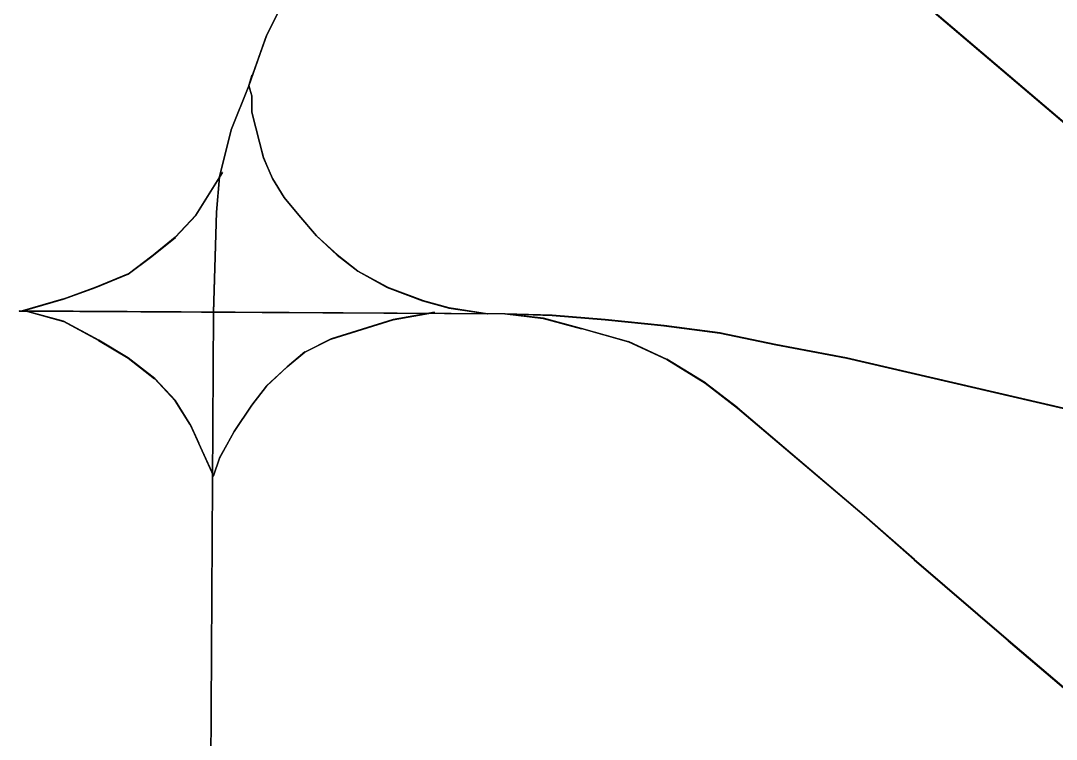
# Model space of a CAD drawing. Extents: x -291248544 to -291003570, y 98625193 to 98746984.
# Drawn here: x -291070004 to -291061953, y 98723660 to 98729246 of the extents above; entities that cross this region are included whole.
import ezdxf

# ---------------------------------------------------------------- set-up
doc = ezdxf.new("R2010")
doc.units = 0

msp = doc.modelspace()

# ---------------------------------------------------------------- linework, layer by layer
at = {"layer": 'mg_to_dxf', "color": 2}
for points in [[(-291064315.41, 98730514.2), (-291064316.83, 98730514.09), (-291060264.85, 98727068.77), (-291060264.97, 98727070.18)], [(-291060264.97, 98727070.18), (-291060263.56, 98727070.29), (-291064315.53, 98730515.61), (-291064315.41, 98730514.2)], [(-291067978.13, 98729358.23), (-291067978.55, 98729359.61), (-291068093.49, 98729129.73), (-291068092.12, 98729130.24)], [(-291068092.12, 98729130.24), (-291068091.65, 98729128.95), (-291067976.81, 98729358.63), (-291067978.13, 98729358.23)], [(-291068092.51, 98729129.32), (-291068093.1, 98729130.66), (-291068230.78, 98728740.57), (-291068229.51, 98728741.16)], [(-291068229.51, 98728741.16), (-291068228.91, 98728739.87), (-291068091.26, 98729129.87), (-291068092.51, 98729129.32)], [(-291068092.12, 98729130.24), (-291068093.49, 98729129.73), (-291068091.65, 98729128.95), (-291068092.12, 98729130.24)], [(-291068092.51, 98729129.32), (-291068091.26, 98729129.87), (-291068093.1, 98729130.66), (-291068092.51, 98729129.32)], [(-291068206.92, 98728820.32), (-291068207.61, 98728821.56), (-291068230.86, 98728740.19), (-291068229.53, 98728741.19)], [(-291068229.53, 98728741.19), (-291068228.78, 98728740.19), (-291068205.69, 98728821.01), (-291068206.92, 98728820.32)], [(-291068206.92, 98728820.32), (-291068205.69, 98728821.01), (-291068207.61, 98728821.56), (-291068206.92, 98728820.32)], [(-291068229.86, 98728740.23), (-291068230.43, 98728741.51), (-291068368.14, 98728397.21), (-291068366.82, 98728397.83)], [(-291068366.82, 98728397.83), (-291068366.24, 98728396.6), (-291068228.55, 98728740.8), (-291068229.86, 98728740.23)], [(-291068229.53, 98728741.19), (-291068230.86, 98728740.19), (-291068228.78, 98728740.19), (-291068229.53, 98728741.19)], [(-291068229.53, 98728740.19), (-291068230.86, 98728741.19), (-291068207.65, 98728659.96), (-291068206.93, 98728661.07)], [(-291068229.53, 98728740.19), (-291068228.78, 98728741.19), (-291068230.86, 98728741.19), (-291068229.53, 98728740.19)], [(-291068229.51, 98728741.16), (-291068230.78, 98728740.57), (-291068228.91, 98728739.87), (-291068229.51, 98728741.16)], [(-291068229.86, 98728740.23), (-291068228.55, 98728740.8), (-291068230.43, 98728741.51), (-291068229.86, 98728740.23)], [(-291068206.93, 98728661.07), (-291068205.65, 98728660.24), (-291068228.78, 98728741.19), (-291068229.53, 98728740.19)], [(-291068206.79, 98728660.08), (-291068205.79, 98728661.23), (-291068207.79, 98728660.95), (-291068206.79, 98728660.08)], [(-291068206.79, 98728660.08), (-291068207.79, 98728660.95), (-291068207.79, 98728534.07), (-291068206.79, 98728535.2)], [(-291068206.93, 98728661.07), (-291068207.65, 98728659.96), (-291068205.65, 98728660.24), (-291068206.93, 98728661.07)], [(-291068206.79, 98728535.2), (-291068205.79, 98728534.32), (-291068205.79, 98728661.23), (-291068206.79, 98728660.08)], [(-291068206.66, 98728534.21), (-291068205.91, 98728535.31), (-291068207.91, 98728535.06), (-291068206.66, 98728534.21)], [(-291068206.66, 98728534.21), (-291068207.91, 98728535.06), (-291068116.06, 98728179.12), (-291068115.36, 98728180.42)], [(-291068206.79, 98728535.2), (-291068207.79, 98728534.07), (-291068205.79, 98728534.32), (-291068206.79, 98728535.2)], [(-291068115.36, 98728180.42), (-291068114.16, 98728179.77), (-291068205.91, 98728535.31), (-291068206.66, 98728534.21)], [(-291068367.13, 98728396.88), (-291068367.84, 98728398.16), (-291068459.67, 98728030.84), (-291068458.44, 98728031.65)], [(-291068458.44, 98728031.65), (-291068457.69, 98728030.51), (-291068365.93, 98728397.55), (-291068367.13, 98728396.88)], [(-291068366.82, 98728397.83), (-291068368.14, 98728397.21), (-291068366.24, 98728396.6), (-291068366.82, 98728397.83)], [(-291068367.13, 98728396.88), (-291068365.93, 98728397.55), (-291068367.84, 98728398.16), (-291068367.13, 98728396.88)], [(-291068115.04, 98728179.47), (-291068114.48, 98728180.72), (-291068116.38, 98728180.07), (-291068115.04, 98728179.47)], [(-291068115.04, 98728179.47), (-291068116.38, 98728180.07), (-291068047.26, 98728018.79), (-291068046.77, 98728020.18)], [(-291068115.36, 98728180.42), (-291068116.06, 98728179.12), (-291068114.16, 98728179.77), (-291068115.36, 98728180.42)], [(-291068046.77, 98728020.18), (-291068045.48, 98728019.72), (-291068114.48, 98728180.72), (-291068115.04, 98728179.47)], [(-291068435.93, 98728065.07), (-291068436.25, 98728066.44), (-291068642.73, 98727733.8), (-291068641.4, 98727734.04)], [(-291068641.4, 98727734.04), (-291068641.13, 98727732.57), (-291068434.56, 98728065.39), (-291068435.93, 98728065.07)], [(-291068458.6, 98728030.66), (-291068459.51, 98728031.82), (-291068482.49, 98727756.06), (-291068481.4, 98727757)], [(-291068481.4, 98727757), (-291068480.49, 98727755.95), (-291068457.53, 98728031.49), (-291068458.6, 98728030.66)], [(-291068458.44, 98728031.65), (-291068459.67, 98728030.84), (-291068457.69, 98728030.51), (-291068458.44, 98728031.65)], [(-291068458.6, 98728030.66), (-291068457.53, 98728031.49), (-291068459.51, 98728031.82), (-291068458.6, 98728030.66)], [(-291068435.93, 98728065.07), (-291068434.56, 98728065.39), (-291068436.25, 98728066.44), (-291068435.93, 98728065.07)], [(-291068046.31, 98728019.29), (-291068045.94, 98728020.6), (-291068047.72, 98728019.68), (-291068046.31, 98728019.29)], [(-291068046.31, 98728019.29), (-291068047.72, 98728019.68), (-291067955.57, 98727869.93), (-291067955.28, 98727871.37)], [(-291068046.77, 98728020.18), (-291068047.26, 98728018.79), (-291068045.48, 98728019.72), (-291068046.77, 98728020.18)], [(-291067955.28, 98727871.37), (-291067953.94, 98727871.1), (-291068045.94, 98728020.6), (-291068046.31, 98728019.29)], [(-291067954.7, 98727870.56), (-291067954.52, 98727871.91), (-291067956.15, 98727870.74), (-291067954.7, 98727870.56)], [(-291067954.7, 98727870.56), (-291067956.15, 98727870.74), (-291067841.02, 98727732.58), (-291067840.9, 98727734)], [(-291067955.28, 98727871.37), (-291067955.57, 98727869.93), (-291067953.94, 98727871.1), (-291067955.28, 98727871.37)], [(-291067840.9, 98727734), (-291067839.49, 98727733.87), (-291067954.52, 98727871.91), (-291067954.7, 98727870.56)], [(-291068642.01, 98727733.24), (-291068642.12, 98727734.59), (-291068802.91, 98727562.32), (-291068801.54, 98727562.32)], [(-291068801.54, 98727562.32), (-291068801.54, 98727560.85), (-291068640.52, 98727733.37), (-291068642.01, 98727733.24)], [(-291068641.4, 98727734.04), (-291068642.73, 98727733.8), (-291068641.13, 98727732.57), (-291068641.4, 98727734.04)], [(-291068642.01, 98727733.24), (-291068640.52, 98727733.37), (-291068642.12, 98727734.59), (-291068642.01, 98727733.24)], [(-291068481.46, 98727756), (-291068482.43, 98727757.06), (-291068505.35, 98726977.82), (-291068504.32, 98726978.8)], [(-291068504.32, 98726978.8), (-291068503.35, 98726977.78), (-291068480.43, 98727756.94), (-291068481.46, 98727756)], [(-291068481.4, 98727757), (-291068482.49, 98727756.06), (-291068480.49, 98727755.95), (-291068481.4, 98727757)], [(-291068481.46, 98727756), (-291068480.43, 98727756.94), (-291068482.43, 98727757.06), (-291068481.46, 98727756)], [(-291067840.25, 98727733.23), (-291067840.14, 98727734.64), (-291067841.67, 98727733.35), (-291067840.25, 98727733.23)], [(-291067840.25, 98727733.23), (-291067841.67, 98727733.35), (-291067703.64, 98727572.32), (-291067703.57, 98727573.78)], [(-291067840.9, 98727734), (-291067841.02, 98727732.58), (-291067839.49, 98727733.87), (-291067840.9, 98727734)], [(-291067703.57, 98727573.78), (-291067702.2, 98727573.71), (-291067840.14, 98727734.64), (-291067840.25, 98727733.23)], [(-291068802.27, 98727561.63), (-291068802.17, 98727563), (-291068985.99, 98727413.65), (-291068984.6, 98727413.49)], [(-291068984.6, 98727413.49), (-291068984.76, 98727412.07), (-291068800.81, 98727561.53), (-291068802.27, 98727561.63)], [(-291068801.54, 98727562.32), (-291068802.91, 98727562.32), (-291068801.54, 98727560.85), (-291068801.54, 98727562.32)], [(-291068802.27, 98727561.63), (-291068800.81, 98727561.53), (-291068802.17, 98727563), (-291068802.27, 98727561.63)], [(-291067702.88, 98727573.05), (-291067702.89, 98727574.43), (-291067704.34, 98727573.04), (-291067702.88, 98727573.05)], [(-291067702.88, 98727573.05), (-291067704.34, 98727573.04), (-291067543.31, 98727423.52), (-291067543.4, 98727424.96)], [(-291067703.57, 98727573.78), (-291067703.64, 98727572.32), (-291067702.2, 98727573.71), (-291067703.57, 98727573.78)], [(-291067543.4, 98727424.96), (-291067542.01, 98727425.04), (-291067702.89, 98727574.43), (-291067702.88, 98727573.05)], [(-291068985.39, 98727412.88), (-291068985.2, 98727414.27), (-291069168.99, 98727276.42), (-291069167.69, 98727276.15)], [(-291069167.69, 98727276.15), (-291069168, 98727274.67), (-291068983.97, 98727412.69), (-291068985.39, 98727412.88)], [(-291068984.6, 98727413.49), (-291068985.99, 98727413.65), (-291068984.76, 98727412.07), (-291068984.6, 98727413.49)], [(-291068985.39, 98727412.88), (-291068983.97, 98727412.69), (-291068985.2, 98727414.27), (-291068985.39, 98727412.88)], [(-291067542.64, 98727424.31), (-291067542.77, 98727425.69), (-291067544.07, 98727424.17), (-291067542.64, 98727424.31)], [(-291067542.64, 98727424.31), (-291067544.07, 98727424.17), (-291067382.97, 98727297.59), (-291067383.21, 98727299.05)], [(-291067543.4, 98727424.96), (-291067543.31, 98727423.52), (-291067542.01, 98727425.04), (-291067543.4, 98727424.96)], [(-291067383.21, 98727299.05), (-291067381.86, 98727299.26), (-291067542.77, 98727425.69), (-291067542.64, 98727424.31)], [(-291067382.37, 98727298.49), (-291067382.7, 98727299.82), (-291067383.81, 98727298.14), (-291067382.37, 98727298.49)], [(-291067382.37, 98727298.49), (-291067383.81, 98727298.14), (-291067153.91, 98727171.7), (-291067154.37, 98727173.09)], [(-291067383.21, 98727299.05), (-291067382.97, 98727297.59), (-291067381.86, 98727299.26), (-291067383.21, 98727299.05)], [(-291067154.37, 98727173.09), (-291067153.07, 98727173.52), (-291067382.7, 98727299.82), (-291067382.37, 98727298.49)], [(-291069168.56, 98727275.66), (-291069168.12, 98727276.92), (-291069420.68, 98727173.6), (-291069419.4, 98727173.04)], [(-291069419.4, 98727173.04), (-291069419.96, 98727171.73), (-291069167.13, 98727275.16), (-291069168.56, 98727275.66)], [(-291069167.69, 98727276.15), (-291069168.99, 98727276.42), (-291069168, 98727274.67), (-291069167.69, 98727276.15)], [(-291069168.56, 98727275.66), (-291069167.13, 98727275.16), (-291069168.12, 98727276.92), (-291069168.56, 98727275.66)], [(-291069420.33, 98727172.68), (-291069419.75, 98727173.96), (-291069672.41, 98727082.08), (-291069671.16, 98727081.47)], [(-291069671.16, 98727081.47), (-291069671.79, 98727080.18), (-291069419.03, 98727172.09), (-291069420.33, 98727172.68)], [(-291069419.4, 98727173.04), (-291069420.68, 98727173.6), (-291069419.96, 98727171.73), (-291069419.4, 98727173.04)], [(-291069420.33, 98727172.68), (-291069419.03, 98727172.09), (-291069419.75, 98727173.96), (-291069420.33, 98727172.68)], [(-291067153.46, 98727172.68), (-291067153.98, 98727173.94), (-291067154.82, 98727172.12), (-291067153.46, 98727172.68)], [(-291067153.46, 98727172.68), (-291067154.82, 98727172.12), (-291066879.11, 98727068.73), (-291066879.74, 98727070.03)], [(-291067154.37, 98727173.09), (-291067153.91, 98727171.7), (-291067153.07, 98727173.52), (-291067154.37, 98727173.09)], [(-291066879.74, 98727070.03), (-291066878.49, 98727070.63), (-291067153.98, 98727173.94), (-291067153.46, 98727172.68)], [(-291069672.11, 98727081.16), (-291069671.46, 98727082.39), (-291069992.82, 98726990.57), (-291069991.58, 98726989.88)], [(-291069991.58, 98726989.88), (-291069992.27, 98726988.65), (-291069670.84, 98727080.48), (-291069672.11, 98727081.16)], [(-291069671.16, 98727081.47), (-291069672.41, 98727082.08), (-291069671.79, 98727080.18), (-291069671.16, 98727081.47)], [(-291069672.11, 98727081.16), (-291069670.84, 98727080.48), (-291069671.46, 98727082.39), (-291069672.11, 98727081.16)], [(-291066878.79, 98727069.72), (-291066879.44, 98727070.94), (-291066880.06, 98727069.04), (-291066878.79, 98727069.72)], [(-291066878.79, 98727069.72), (-291066880.06, 98727069.04), (-291066673.01, 98727011.52), (-291066673.76, 98727012.77)], [(-291066879.74, 98727070.03), (-291066879.11, 98727068.73), (-291066878.49, 98727070.63), (-291066879.74, 98727070.03)], [(-291066673.76, 98727012.77), (-291066672.59, 98727013.48), (-291066879.44, 98727070.94), (-291066878.79, 98727069.72)], [(-291070014.45, 98726989.74), (-291070015.46, 98726988.75), (-291066237.92, 98726965.85), (-291066238.9, 98726966.86)], [(-291066238.9, 98726966.86), (-291066237.88, 98726967.85), (-291070015.45, 98726990.75), (-291070014.45, 98726989.74)], [(-291069991.58, 98726989.88), (-291069992.82, 98726990.57), (-291069992.27, 98726988.65), (-291069991.58, 98726989.88)], [(-291069968.69, 98726989.62), (-291069969.4, 98726990.84), (-291069969.92, 98726988.91), (-291069968.69, 98726989.62)], [(-291069968.69, 98726989.62), (-291069969.92, 98726988.91), (-291069671.52, 98726908.57), (-291069672.12, 98726909.77)], [(-291069672.12, 98726909.77), (-291069670.77, 98726910.44), (-291069969.4, 98726990.84), (-291069968.69, 98726989.62)], [(-291068504.34, 98726977.8), (-291068505.33, 98726978.82), (-291068574, 98715522.27), (-291068573, 98715523.27)], [(-291068573, 98715523.27), (-291068572, 98715522.26), (-291068503.33, 98726978.78), (-291068504.34, 98726977.8)], [(-291068504.32, 98726978.8), (-291068505.35, 98726977.82), (-291068503.35, 98726977.78), (-291068504.32, 98726978.8)], [(-291068504.34, 98726977.8), (-291068503.33, 98726978.78), (-291068505.33, 98726978.82), (-291068504.34, 98726977.8)], [(-291066788.21, 98726978.21), (-291066787.4, 98726979.37), (-291067108.88, 98726921.97), (-291067107.66, 98726921.17)], [(-291067107.66, 98726921.17), (-291067108.41, 98726920.02), (-291066787.05, 98726977.41), (-291066788.21, 98726978.21)], [(-291066788.21, 98726978.21), (-291066787.05, 98726977.41), (-291066787.4, 98726979.37), (-291066788.21, 98726978.21)], [(-291066672.78, 98727012.56), (-291066673.56, 98727013.69), (-291066673.98, 98727011.73), (-291066672.78, 98727012.56)], [(-291066672.78, 98727012.56), (-291066673.98, 98727011.73), (-291066375.39, 98726965.79), (-291066376.23, 98726966.93)], [(-291066673.76, 98727012.77), (-291066673.01, 98727011.52), (-291066672.59, 98727013.48), (-291066673.76, 98727012.77)], [(-291066376.23, 98726966.93), (-291066375.09, 98726967.77), (-291066673.56, 98727013.69), (-291066672.78, 98727012.56)], [(-291066376.23, 98726966.93), (-291066375.39, 98726965.79), (-291066375.09, 98726967.77), (-291066376.23, 98726966.93)], [(-291066237.91, 98726966.8), (-291066238.79, 98726967.91), (-291066239.01, 98726965.92), (-291066237.91, 98726966.8)], [(-291066237.91, 98726966.8), (-291066239.01, 98726965.92), (-291065940.55, 98726931.48), (-291065941.36, 98726932.58)], [(-291066237.9, 98726966.84), (-291066238.88, 98726967.87), (-291066238.92, 98726965.87), (-291066237.9, 98726966.84)], [(-291066237.9, 98726966.84), (-291066238.92, 98726965.87), (-291065871.75, 98726954.4), (-291065872.69, 98726955.43)], [(-291066238.9, 98726966.86), (-291066237.92, 98726965.85), (-291066237.88, 98726967.85), (-291066238.9, 98726966.86)], [(-291065872.69, 98726955.43), (-291065871.64, 98726956.4), (-291066238.88, 98726967.87), (-291066237.9, 98726966.84)], [(-291065941.36, 98726932.58), (-291065940.17, 98726933.45), (-291066238.79, 98726967.91), (-291066237.91, 98726966.8)], [(-291069671.19, 98726909.4), (-291069671.7, 98726910.81), (-291069672.45, 98726908.94), (-291069671.19, 98726909.4)], [(-291069671.19, 98726909.4), (-291069672.45, 98726908.94), (-291069397.03, 98726759.76), (-291069397.41, 98726761.1)], [(-291069672.12, 98726909.77), (-291069671.52, 98726908.57), (-291069670.77, 98726910.44), (-291069672.12, 98726909.77)], [(-291069397.41, 98726761.1), (-291069396.04, 98726761.49), (-291069671.7, 98726910.81), (-291069671.19, 98726909.4)], [(-291067108.63, 98726920.93), (-291067107.91, 98726922.2), (-291067589.66, 98726773.09), (-291067588.33, 98726772.46)], [(-291067588.33, 98726772.46), (-291067588.91, 98726771.23), (-291067107.44, 98726920.26), (-291067108.63, 98726920.93)], [(-291067107.66, 98726921.17), (-291067108.88, 98726921.97), (-291067108.41, 98726920.02), (-291067107.66, 98726921.17)], [(-291067108.63, 98726920.93), (-291067107.44, 98726920.26), (-291067107.91, 98726922.2), (-291067108.63, 98726920.93)], [(-291065940.37, 98726932.4), (-291065941.15, 98726933.64), (-291065941.53, 98726931.67), (-291065940.37, 98726932.4)], [(-291065940.37, 98726932.4), (-291065941.53, 98726931.67), (-291065643.09, 98726851.32), (-291065643.79, 98726852.55)], [(-291065941.36, 98726932.58), (-291065940.55, 98726931.48), (-291065940.17, 98726933.45), (-291065941.36, 98726932.58)], [(-291065643.79, 98726852.55), (-291065642.56, 98726853.25), (-291065941.15, 98726933.64), (-291065940.37, 98726932.4)], [(-291065871.69, 98726955.37), (-291065872.63, 98726956.45), (-291065872.75, 98726954.46), (-291065871.69, 98726955.37)], [(-291065871.69, 98726955.37), (-291065872.75, 98726954.46), (-291065459.8, 98726920.04), (-291065460.7, 98726921.12)], [(-291065872.69, 98726955.43), (-291065871.75, 98726954.4), (-291065871.64, 98726956.4), (-291065872.69, 98726955.43)], [(-291065460.7, 98726921.12), (-291065459.62, 98726922.04), (-291065872.63, 98726956.45), (-291065871.69, 98726955.37)], [(-291065459.71, 98726921.03), (-291065460.61, 98726922.13), (-291065460.79, 98726920.14), (-291065459.71, 98726921.03)], [(-291065459.71, 98726921.03), (-291065460.79, 98726920.14), (-291065002.06, 98726874.26), (-291065002.94, 98726875.35)], [(-291065460.7, 98726921.12), (-291065459.8, 98726920.04), (-291065459.62, 98726922.04), (-291065460.7, 98726921.12)], [(-291065002.94, 98726875.35), (-291065001.83, 98726876.25), (-291065460.61, 98726922.13), (-291065459.71, 98726921.03)], [(-291065642.83, 98726852.28), (-291065643.53, 98726853.52), (-291065644.06, 98726851.59), (-291065642.83, 98726852.28)], [(-291065642.83, 98726852.28), (-291065644.06, 98726851.59), (-291065276.96, 98726748.34), (-291065277.58, 98726749.56)], [(-291065643.79, 98726852.55), (-291065643.09, 98726851.32), (-291065642.56, 98726853.25), (-291065643.79, 98726852.55)], [(-291065277.58, 98726749.56), (-291065276.27, 98726750.23), (-291065643.53, 98726853.52), (-291065642.83, 98726852.28)], [(-291065001.95, 98726875.24), (-291065002.82, 98726876.36), (-291065003.05, 98726874.38), (-291065001.95, 98726875.24)], [(-291065001.95, 98726875.24), (-291065003.05, 98726874.38), (-291064567.24, 98726817.03), (-291064568.06, 98726818.15)], [(-291065002.94, 98726875.35), (-291065002.06, 98726874.26), (-291065001.83, 98726876.25), (-291065002.94, 98726875.35)], [(-291064568.06, 98726818.15), (-291064566.9, 98726819.01), (-291065002.82, 98726876.36), (-291065001.95, 98726875.24)], [(-291064567.08, 98726817.98), (-291064567.89, 98726819.17), (-291064568.22, 98726817.2), (-291064567.08, 98726817.98)], [(-291064567.08, 98726817.98), (-291064568.22, 98726817.2), (-291064132.4, 98726725.45), (-291064133.18, 98726726.63)], [(-291064568.06, 98726818.15), (-291064567.24, 98726817.03), (-291064566.9, 98726819.01), (-291064568.06, 98726818.15)], [(-291064133.18, 98726726.63), (-291064132.01, 98726727.41), (-291064567.89, 98726819.17), (-291064567.08, 98726817.98)], [(-291069396.54, 98726760.61), (-291069396.91, 98726761.99), (-291069397.9, 98726760.25), (-291069396.54, 98726760.61)], [(-291069396.54, 98726760.61), (-291069397.9, 98726760.25), (-291069168.23, 98726622.45), (-291069168.52, 98726623.79)], [(-291069397.41, 98726761.1), (-291069397.03, 98726759.76), (-291069396.04, 98726761.49), (-291069397.41, 98726761.1)], [(-291069168.52, 98726623.79), (-291069167.1, 98726624.1), (-291069396.91, 98726761.99), (-291069396.54, 98726760.61)], [(-291067589.25, 98726772.08), (-291067588.73, 98726773.46), (-291067795.8, 98726669.93), (-291067794.35, 98726669.54)], [(-291067794.35, 98726669.54), (-291067794.7, 98726668.24), (-291067587.98, 98726771.6), (-291067589.25, 98726772.08)], [(-291067588.33, 98726772.46), (-291067589.66, 98726773.09), (-291067588.91, 98726771.23), (-291067588.33, 98726772.46)], [(-291067589.25, 98726772.08), (-291067587.98, 98726771.6), (-291067588.73, 98726773.46), (-291067589.25, 98726772.08)], [(-291065276.64, 98726749.21), (-291065277.21, 98726750.57), (-291065277.9, 98726748.69), (-291065276.64, 98726749.21)], [(-291065276.64, 98726749.21), (-291065277.9, 98726748.69), (-291064979.57, 98726611), (-291064980.01, 98726612.3)], [(-291065277.58, 98726749.56), (-291065276.96, 98726748.34), (-291065276.27, 98726750.23), (-291065277.58, 98726749.56)], [(-291064980.01, 98726612.3), (-291064978.63, 98726612.76), (-291065277.21, 98726750.57), (-291065276.64, 98726749.21)], [(-291064132.2, 98726726.44), (-291064132.99, 98726727.6), (-291064133.38, 98726725.64), (-291064132.2, 98726726.44)], [(-291064132.2, 98726726.44), (-291064133.38, 98726725.64), (-291063583.09, 98726622.46), (-291063583.87, 98726623.63)], [(-291064133.18, 98726726.63), (-291064132.4, 98726725.45), (-291064132.01, 98726727.41), (-291064133.18, 98726726.63)], [(-291063583.87, 98726623.63), (-291063582.68, 98726624.42), (-291064132.99, 98726727.6), (-291064132.2, 98726726.44)], [(-291067795.19, 98726668.99), (-291067794.96, 98726670.48), (-291067933.17, 98726555.3), (-291067931.74, 98726555.19)], [(-291067931.74, 98726555.19), (-291067931.85, 98726553.8), (-291067793.86, 98726668.79), (-291067795.19, 98726668.99)], [(-291067794.35, 98726669.54), (-291067795.8, 98726669.93), (-291067794.7, 98726668.24), (-291067794.35, 98726669.54)], [(-291067795.19, 98726668.99), (-291067793.86, 98726668.79), (-291067794.96, 98726670.48), (-291067795.19, 98726668.99)], [(-291069167.7, 98726623.23), (-291069167.92, 98726624.67), (-291069169.05, 98726623.02), (-291069167.7, 98726623.23)], [(-291069167.7, 98726623.23), (-291069169.05, 98726623.02), (-291068962.38, 98726462.27), (-291068962.49, 98726463.63)], [(-291069168.52, 98726623.79), (-291069168.23, 98726622.45), (-291069167.1, 98726624.1), (-291069168.52, 98726623.79)], [(-291068962.49, 98726463.63), (-291068961.02, 98726463.75), (-291069167.92, 98726624.67), (-291069167.7, 98726623.23)], [(-291064979.13, 98726611.83), (-291064979.51, 98726613.24), (-291064980.45, 98726611.47), (-291064979.13, 98726611.83)], [(-291064979.13, 98726611.83), (-291064980.45, 98726611.47), (-291064682.15, 98726427.9), (-291064682.43, 98726429.25)], [(-291064980.01, 98726612.3), (-291064979.57, 98726611), (-291064978.63, 98726612.76), (-291064980.01, 98726612.3)], [(-291064682.43, 98726429.25), (-291064681.01, 98726429.55), (-291064979.51, 98726613.24), (-291064979.13, 98726611.83)], [(-291063582.89, 98726623.42), (-291063583.66, 98726624.63), (-291063584.07, 98726622.67), (-291063582.89, 98726623.42)], [(-291063582.89, 98726623.42), (-291063584.07, 98726622.67), (-291050948.86, 98723692.77), (-291050949.58, 98723693.96)], [(-291063583.87, 98726623.63), (-291063583.09, 98726622.46), (-291063582.68, 98726624.42), (-291063583.87, 98726623.63)], [(-291050949.58, 98723693.96), (-291050948.36, 98723694.7), (-291063583.66, 98726624.63), (-291063582.89, 98726623.42)], [(-291067932.5, 98726554.53), (-291067932.42, 98726555.96), (-291068093.46, 98726406.43), (-291068091.98, 98726406.44)], [(-291068091.98, 98726406.44), (-291068091.97, 98726405.08), (-291067931.1, 98726554.46), (-291067932.5, 98726554.53)], [(-291067931.74, 98726555.19), (-291067933.17, 98726555.3), (-291067931.85, 98726553.8), (-291067931.74, 98726555.19)], [(-291067932.5, 98726554.53), (-291067931.1, 98726554.46), (-291067932.42, 98726555.96), (-291067932.5, 98726554.53)], [(-291068961.75, 98726462.95), (-291068961.76, 98726464.43), (-291068963.12, 98726462.94), (-291068961.75, 98726462.95)], [(-291068961.75, 98726462.95), (-291068963.12, 98726462.94), (-291068802.33, 98726290.68), (-291068802.22, 98726292.02)], [(-291068962.49, 98726463.63), (-291068962.38, 98726462.27), (-291068961.02, 98726463.75), (-291068962.49, 98726463.63)], [(-291068802.22, 98726292.02), (-291068800.74, 98726291.9), (-291068961.76, 98726464.43), (-291068961.75, 98726462.95)], [(-291068092.65, 98726405.7), (-291068092.78, 98726407.17), (-291068207.91, 98726257.51), (-291068206.48, 98726257.72)], [(-291068206.48, 98726257.72), (-291068206.28, 98726256.34), (-291068091.3, 98726405.82), (-291068092.65, 98726405.7)], [(-291068091.98, 98726406.44), (-291068093.46, 98726406.43), (-291068091.97, 98726405.08), (-291068091.98, 98726406.44)], [(-291068092.65, 98726405.7), (-291068091.3, 98726405.82), (-291068092.78, 98726407.17), (-291068092.65, 98726405.7)], [(-291064681.61, 98726428.68), (-291064681.83, 98726430.12), (-291064682.97, 98726428.47), (-291064681.61, 98726428.68)], [(-291064681.61, 98726428.68), (-291064682.97, 98726428.47), (-291064430.47, 98726233.35), (-291064430.63, 98726234.74)], [(-291064682.43, 98726429.25), (-291064682.15, 98726427.9), (-291064681.01, 98726429.55), (-291064682.43, 98726429.25)], [(-291064430.63, 98726234.74), (-291064429.21, 98726234.91), (-291064681.83, 98726430.12), (-291064681.61, 98726428.68)], [(-291068801.61, 98726291.23), (-291068801.35, 98726292.69), (-291068802.94, 98726291.47), (-291068801.61, 98726291.23)], [(-291068801.61, 98726291.23), (-291068802.94, 98726291.47), (-291068688.05, 98726107.65), (-291068687.7, 98726108.98)], [(-291068802.22, 98726292.02), (-291068802.33, 98726290.68), (-291068800.74, 98726291.9), (-291068802.22, 98726292.02)], [(-291068687.7, 98726108.98), (-291068686.29, 98726108.6), (-291068801.35, 98726292.69), (-291068801.61, 98726291.23)], [(-291068207.06, 98726256.91), (-291068207.32, 98726258.32), (-291068345.25, 98726051.44), (-291068343.84, 98726051.75)], [(-291068343.84, 98726051.75), (-291068343.54, 98726050.39), (-291068205.7, 98726257.16), (-291068207.06, 98726256.91)], [(-291068206.48, 98726257.72), (-291068207.91, 98726257.51), (-291068206.28, 98726256.34), (-291068206.48, 98726257.72)], [(-291068207.06, 98726256.91), (-291068205.7, 98726257.16), (-291068207.32, 98726258.32), (-291068207.06, 98726256.91)], [(-291064429.86, 98726234.11), (-291064429.99, 98726235.54), (-291064431.25, 98726233.98), (-291064429.86, 98726234.11)], [(-291064429.86, 98726234.11), (-291064431.25, 98726233.98), (-291063446.32, 98725397.94), (-291063446.43, 98725399.34)], [(-291064430.63, 98726234.74), (-291064430.47, 98726233.35), (-291064429.21, 98726234.91), (-291064430.63, 98726234.74)], [(-291063446.43, 98725399.34), (-291063445.01, 98725399.45), (-291064429.99, 98726235.54), (-291064429.86, 98726234.11)], [(-291068687.23, 98726108.1), (-291068686.77, 98726109.48), (-291068688.53, 98726108.53), (-291068687.23, 98726108.1)], [(-291068687.23, 98726108.1), (-291068688.53, 98726108.53), (-291068619.47, 98725958.91), (-291068618.98, 98725960.23)], [(-291068687.7, 98726108.98), (-291068688.05, 98726107.65), (-291068686.29, 98726108.6), (-291068687.7, 98726108.98)], [(-291068618.98, 98725960.23), (-291068617.66, 98725959.74), (-291068686.77, 98726109.48), (-291068687.23, 98726108.1)], [(-291068344.36, 98726050.89), (-291068344.73, 98726052.29), (-291068459.72, 98725845.3), (-291068458.31, 98725845.78)], [(-291068458.31, 98725845.78), (-291068457.88, 98725844.49), (-291068343.02, 98726051.25), (-291068344.36, 98726050.89)], [(-291068343.84, 98726051.75), (-291068345.25, 98726051.44), (-291068343.54, 98726050.39), (-291068343.84, 98726051.75)], [(-291068344.36, 98726050.89), (-291068343.02, 98726051.25), (-291068344.73, 98726052.29), (-291068344.36, 98726050.89)], [(-291068618.57, 98725959.32), (-291068618.07, 98725960.65), (-291068619.89, 98725959.82), (-291068618.57, 98725959.32)], [(-291068618.57, 98725959.32), (-291068619.89, 98725959.82), (-291068505.04, 98725707.14), (-291068504.54, 98725708.46)], [(-291068618.98, 98725960.23), (-291068619.47, 98725958.91), (-291068617.66, 98725959.74), (-291068618.98, 98725960.23)], [(-291068504.54, 98725708.46), (-291068503.22, 98725707.97), (-291068618.07, 98725960.65), (-291068618.57, 98725959.32)], [(-291068458.72, 98725844.86), (-291068459.32, 98725846.22), (-291068505.44, 98725707.85), (-291068504.18, 98725708.48)], [(-291068504.18, 98725708.48), (-291068503.54, 98725707.22), (-291068457.48, 98725845.41), (-291068458.72, 98725844.86)], [(-291068458.31, 98725845.78), (-291068459.72, 98725845.3), (-291068457.88, 98725844.49), (-291068458.31, 98725845.78)], [(-291068458.72, 98725844.86), (-291068457.48, 98725845.41), (-291068459.32, 98725846.22), (-291068458.72, 98725844.86)], [(-291068504.18, 98725708.48), (-291068505.44, 98725707.85), (-291068503.54, 98725707.22), (-291068504.18, 98725708.48)], [(-291068504.54, 98725708.46), (-291068505.04, 98725707.14), (-291068503.22, 98725707.97), (-291068504.54, 98725708.46)], [(-291063445.67, 98725398.69), (-291063445.77, 98725400.1), (-291063447.07, 98725398.59), (-291063445.67, 98725398.69)], [(-291063445.67, 98725398.69), (-291063447.07, 98725398.59), (-291063057.23, 98725054.61), (-291063057.32, 98725056.03)], [(-291063446.43, 98725399.34), (-291063446.32, 98725397.94), (-291063445.01, 98725399.45), (-291063446.43, 98725399.34)], [(-291063057.32, 98725056.03), (-291063055.91, 98725056.12), (-291063445.77, 98725400.1), (-291063445.67, 98725398.69)], [(-291063056.57, 98725055.37), (-291063056.67, 98725056.77), (-291063057.98, 98725055.27), (-291063056.57, 98725055.37)], [(-291063056.57, 98725055.37), (-291063057.98, 98725055.27), (-291062324.79, 98724425.18), (-291062324.9, 98724426.6)], [(-291063057.32, 98725056.03), (-291063057.23, 98725054.61), (-291063055.91, 98725056.12), (-291063057.32, 98725056.03)], [(-291062324.9, 98724426.6), (-291062323.5, 98724426.7), (-291063056.67, 98725056.77), (-291063056.57, 98725055.37)], [(-291062324.14, 98724425.95), (-291062324.26, 98724427.35), (-291062325.55, 98724425.83), (-291062324.14, 98724425.95)], [(-291062324.14, 98724425.95), (-291062325.55, 98724425.83), (-291054176.6, 98717501.51), (-291054176.71, 98717502.92)], [(-291062324.9, 98724426.6), (-291062324.79, 98724425.18), (-291062323.5, 98724426.7), (-291062324.9, 98724426.6)], [(-291054176.71, 98717502.92), (-291054175.3, 98717503.03), (-291062324.26, 98724427.35), (-291062324.14, 98724425.95)]]:
    msp.add_3dface(points, dxfattribs=at)

doc.saveas('drawing.dxf')
